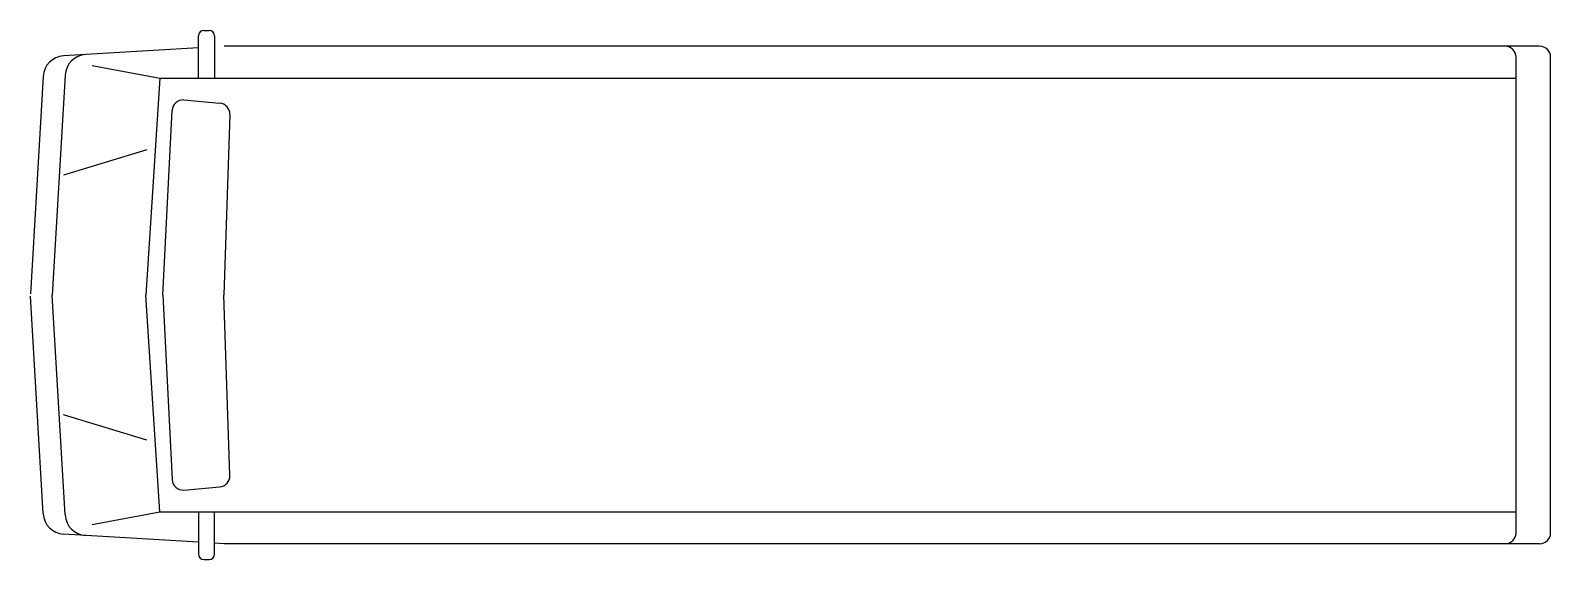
# Model space of a CAD drawing. Extents: x 19511 to 26572, y 10094 to 12553.
import ezdxf

# ---------------------------------------------------------------- set-up
doc = ezdxf.new("R2010")
doc.units = 0
doc.header["$LTSCALE"] = 100
doc.header["$MEASUREMENT"] = 0
doc.layers.add('LX-CAR', color=6, linetype='CONTINUOUS')

msp = doc.modelspace()

# ---------------------------------------------------------------- linework, layer by layer
at = {"layer": 'LX-CAR'}
for p, q in [((20292.1, 12330.8), (20292.1, 12527.6)), ((20317.5, 12553), (20341.4, 12553)), ((20366.8, 12527.6), (20366.8, 12330.8)), ((20292.1, 12472.1), (19665.8, 12434.6)), ((26521.6, 12479.2), (20412, 12479.2)), ((26411.8, 10218.6), (26411.8, 12428.4)), ((26572.4, 10218.6), (26572.4, 12428.4)), ((19798.9, 12390.3), (20113.3, 12330.8)), ((19570.4, 12339.1), (19511.4, 11329.5)), ((19672.6, 12345.2), (19612.8, 11323.5)), ((20113.3, 12330.8), (20047.1, 11323.5)), ((20113.3, 12330.8), (26411.8, 12330.8)), ((20223.5, 12229.6), (20390.1, 12214.7)), ((20127, 11323.5), (20169.8, 12181.3)), ((20438, 12162.5), (20410, 11323.5)), ((20052.4, 11997.3), (19665.2, 11880.9)), ((19570.4, 10308), (19511.4, 11317.6)), ((19570.4, 10308), (19511.4, 11317.6)), ((19672.6, 10301.9), (19612.8, 11323.5)), ((19672.6, 10301.9), (19612.8, 11323.5)), ((20113.3, 10316.2), (20047.1, 11323.5)), ((20127, 11323.5), (20169.8, 10465.8)), ((20438, 10484.6), (20410, 11323.5)), ((20052.4, 10649.8), (19665.2, 10766.2)), ((20223.5, 10417.4), (20390.1, 10432.3)), ((19798.9, 10256.7), (20113.3, 10316.2)), ((20113.3, 10316.2), (26411.8, 10316.2)), ((20292.1, 10316.2), (20292.1, 10119.5)), ((20366.8, 10119.5), (20366.8, 10316.2)), ((20292.1, 10175), (19665.8, 10212.5)), ((20412, 10167.8), (20366.8, 10170.5)), ((26521.6, 10167.8), (20412, 10167.8)), ((20317.5, 10094.1), (20341.4, 10094.1))]:
    msp.add_line(p, q, dxfattribs=at)
for centre, radius, start, end in [((20317.5, 12527.6), 25.4, 90, 180), ((20341.4, 12527.6), 25.4, 0, 90), ((19671.9, 12333.1), 101.6, 93.42651, 176.65118), ((19774, 12339.2), 101.6, 93.42651, 176.65118), ((26361, 12428.4), 50.8, 0, 90), ((26521.6, 12428.4), 50.8, 0, 90), ((20220.6, 12178.9), 50.8, 86.68971, 177.3281), ((20387.2, 12164), 50.8, 358.21871, 86.68971), ((20220.6, 10468.2), 50.8, 182.6719, 273.31029), ((20387.2, 10483), 50.8, 273.31029, 1.78129), ((19671.9, 10313.9), 101.6, 183.34882, 266.57349), ((19671.9, 10313.9), 101.6, 183.34882, 266.57349), ((19774, 10307.8), 101.6, 183.34882, 266.57349), ((19774, 10307.8), 101.6, 183.34882, 266.57349), ((26361, 10218.6), 50.8, 270, 0), ((26521.6, 10218.6), 50.8, 270, 0), ((20317.5, 10119.5), 25.4, 180, 270), ((20341.4, 10119.5), 25.4, 270, 0)]:
    msp.add_arc(centre, radius, start, end, dxfattribs=at)

doc.saveas('drawing.dxf')
